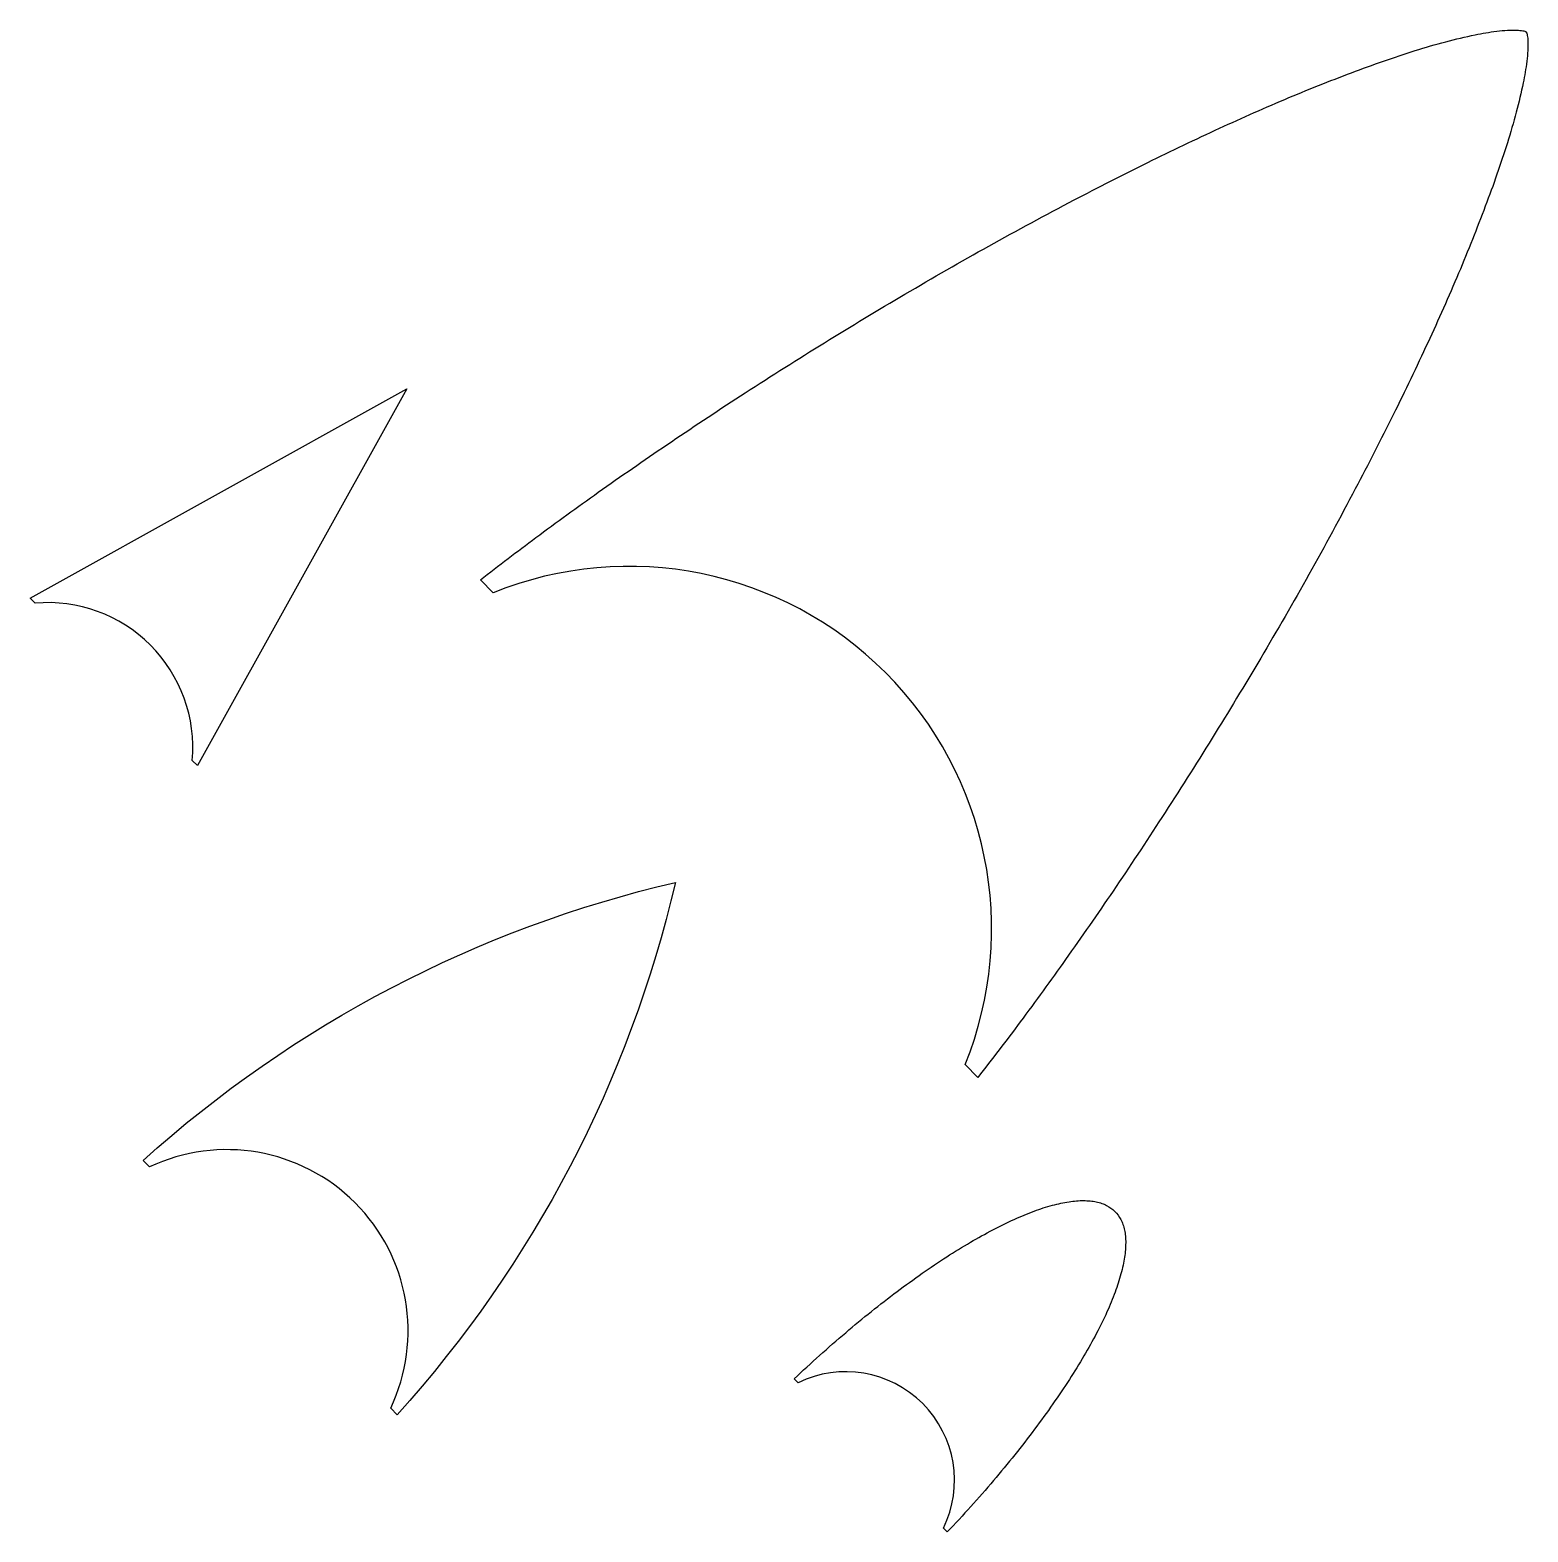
# Model space of a CAD drawing. Header units: millimetres. Extents: x 0 to 150, y 0 to 150.
import ezdxf

# ---------------------------------------------------------------- set-up
doc = ezdxf.new("R2010")
doc.units = ezdxf.units.MM
doc.layers.add('FS_MARK', color=7, linetype='Continuous')

msp = doc.modelspace()

# ---------------------------------------------------------------- linework, layer by layer
at = {"layer": 'FS_MARK'}
for points in [[(149.39, 149.82, -0.081649), (149.42, 149.77, -0.034985), (149.45, 149.69, -0.030854), (149.5, 149.47, -0.029372), (149.56, 148.93, -0.015392), (149.57, 148.46, -0.011691), (149.55, 147.96, -0.016398), (149.45, 146.88, -0.011007), (149.29, 145.79, -0.00793), (149.09, 144.74, -0.01479), (148.4, 141.8, -0.011042), (147.51, 138.73, -0.008202), (146.47, 135.59, -0.005946), (145.31, 132.4, -0.005194), (144.02, 129.09, -0.004741), (142.64, 125.71, -0.008297), (139.56, 118.77, -0.006975), (136.12, 111.58, -0.005889), (132.33, 104.18, -0.006477), (127.7, 95.64, -0.005854), (122.88, 87.27, -0.010553), (113.02, 71.37, -0.005078), (108.14, 64.01, -0.0052), (103.4, 57.18, -0.005595), (98.87, 50.94, -0.006406), (94.65, 45.4), (93.37, 46.68, 0.662034), (46.25, 93.8), (44.97, 95.08, -0.006406), (50.51, 99.31, -0.005595), (56.74, 103.83, -0.0052), (63.58, 108.58, -0.005078), (70.93, 113.46, -0.010553), (86.84, 123.31, -0.005854), (95.21, 128.13, -0.006477), (103.74, 132.76, -0.005889), (111.15, 136.55, -0.006975), (118.33, 139.99, -0.008297), (125.28, 143.07, -0.004741), (128.66, 144.46, -0.005194), (131.96, 145.74, -0.005946), (135.15, 146.9, -0.008202), (138.3, 147.95, -0.011042), (141.36, 148.83, -0.01479), (144.31, 149.52, -0.00793), (145.35, 149.72, -0.011007), (146.45, 149.88, -0.016398), (147.52, 149.98, -0.011691), (148.03, 150, -0.015392), (148.5, 149.99, -0.029372), (149.04, 149.93, -0.030854), (149.26, 149.88, -0.034985), (149.34, 149.85, -0.081649)], [(37.61, 114.16), (16.72, 76.55), (16.2, 77.06, 0.466742), (0.51, 92.76), (0, 93.27)], [(64.44, 64.87, -0.127095), (36.65, 11.71), (36.01, 12.35, 0.703981), (11.92, 36.45), (11.28, 37.09, -0.127095)], [(108.32, 32.02, -0.078948), (108.92, 31.2, -0.035167), (109.13, 30.7, -0.0313), (109.28, 30.15, -0.027333), (109.37, 29.55, -0.023635), (109.4, 28.89, -0.020379), (109.37, 28.19, -0.017602), (109.28, 27.43, -0.015275), (109.14, 26.63, -0.013341), (108.93, 25.78, -0.022094), (108.34, 23.96, -0.017621), (107.53, 21.97, -0.014472), (106.49, 19.84, -0.012212), (105.23, 17.59, -0.010563), (103.78, 15.23, -0.009343), (102.13, 12.78, -0.008437), (100.31, 10.27, -0.007765), (98.33, 7.71, -0.007276), (96.2, 5.13, -0.01363), (91.59, 0), (91.21, 0.38, 0.713659), (76.69, 14.9), (76.3, 15.29, -0.01363), (81.44, 19.9, -0.007276), (84.01, 22.03, -0.007765), (86.57, 24.01, -0.008437), (89.08, 25.83, -0.009343), (91.53, 27.48, -0.010563), (93.89, 28.93, -0.012212), (96.15, 30.18, -0.014472), (98.28, 31.22, -0.017621), (100.26, 32.04, -0.022094), (102.09, 32.63, -0.013341), (102.94, 32.83, -0.015275), (103.74, 32.98, -0.017602), (104.49, 33.07, -0.020379), (105.2, 33.09, -0.023635), (105.85, 33.06, -0.027333), (106.46, 32.97, -0.0313), (107.01, 32.82, -0.035167), (107.5, 32.61, -0.078948)]]:
    msp.add_lwpolyline(points, format="xyb", close=True, dxfattribs=at)

doc.saveas('drawing.dxf')
